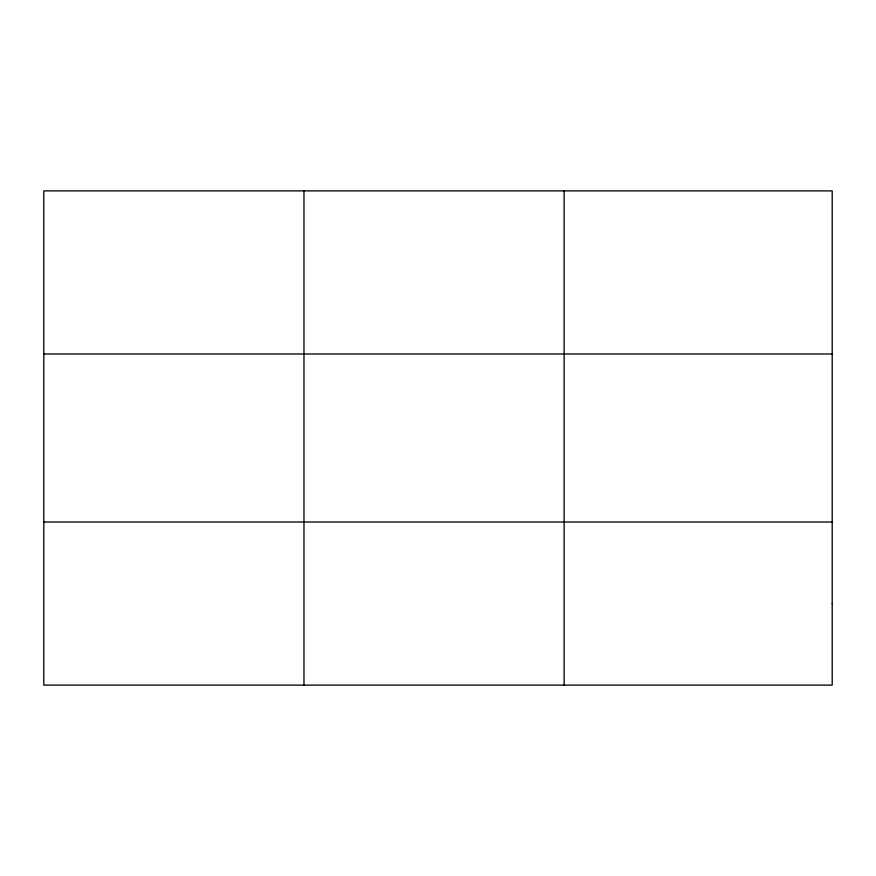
<?xml version="1.0" encoding="UTF-8"?>
<svg xmlns="http://www.w3.org/2000/svg" width="876" height="876" viewBox="0 0 876 876"><rect width="100%" height="100%" fill="white"/><g stroke="black" fill="none" stroke-linecap="round" stroke-linejoin="round"><path stroke-width="1.31" d="M303.972 190.891L303.972 685.109M564.144 190.891L564.144 685.109M43.8 353.981L832.2 353.981M43.8 522.019L832.2 522.019M832.2 603.564L832.2 685.109L43.8 685.109L43.8 190.891L832.2 190.891L832.2 603.564"/></g></svg>
